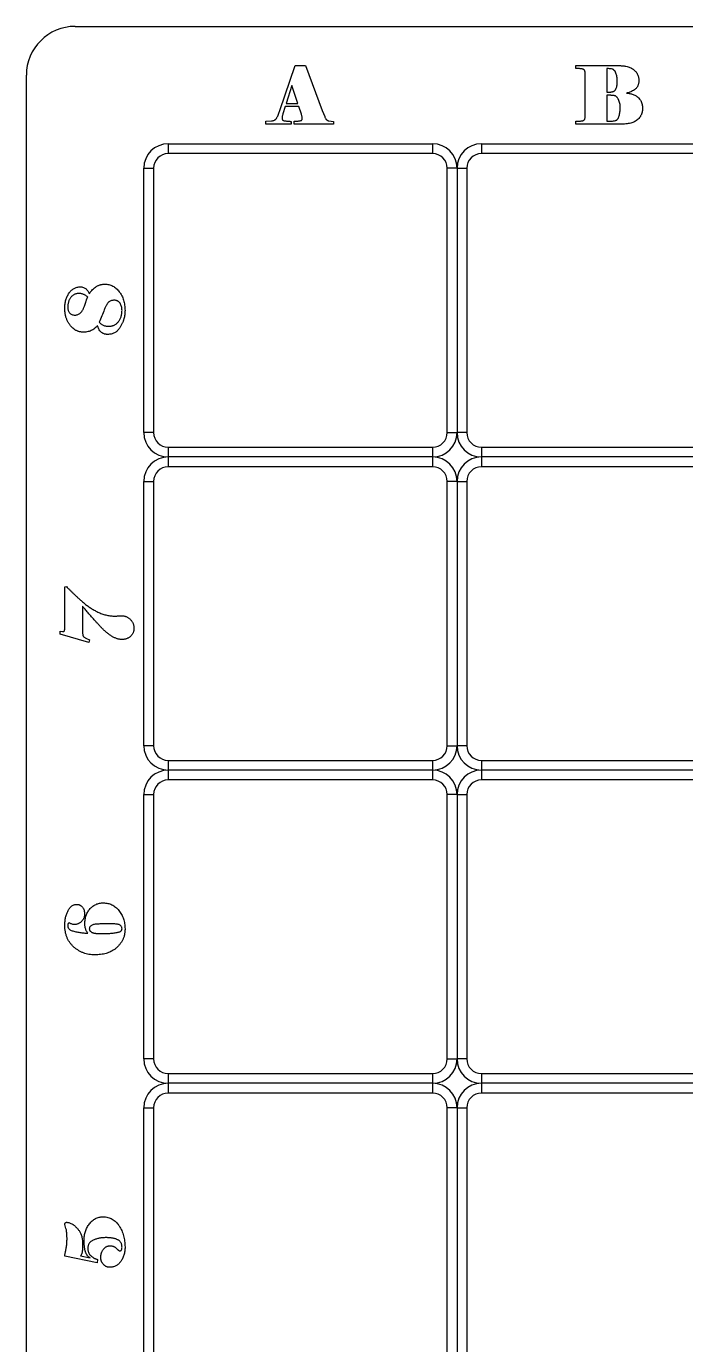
# Model space of a CAD drawing. Header units: millimetres. Extents: x 1 to 735, y 0 to 561.
# Drawn here: x 455.1 to 522.5, y 426.7 to 561.4 of the extents above; entities that cross this region are included whole.
import ezdxf

# ---------------------------------------------------------------- set-up
doc = ezdxf.new("R2010")
doc.units = ezdxf.units.MM

msp = doc.modelspace()

# ---------------------------------------------------------------- linework, layer by layer
at = {"color": 7, "linetype": 'Continuous', "lineweight": 25}
for p, q in [((460.13, 561.41), (730.13, 561.41)), ((455.13, 286.41), (455.13, 556.41)), ((481.04, 552.81), (482.59, 557.41)), ((482.59, 557.41), (483.65, 557.41)), ((483.65, 557.41), (485.36, 552.81)), ((511.26, 557.41), (515.05, 557.42)), ((511.26, 557.11), (511.26, 557.41)), ((512.23, 556.29), (512.22, 556.65)), ((514.44, 557.11), (514.44, 554.67)), ((482.25, 555.36), (481.66, 553.54)), ((482.87, 553.54), (482.25, 555.36)), ((512.23, 552.52), (512.23, 556.29)), ((514.57, 554.37), (514.44, 554.37)), ((514.44, 554.37), (514.44, 551.71)), ((481.58, 553.23), (481.34, 552.47)), ((482.96, 553.23), (481.58, 553.23)), ((481.66, 553.54), (482.87, 553.54)), ((483.24, 552.45), (482.96, 553.23)), ((485.36, 552.81), (485.61, 552.19)), ((512.22, 552.16), (512.23, 552.52)), ((479.59, 551.71), (480.16, 551.74)), ((479.59, 551.41), (479.59, 551.71)), ((482.17, 551.41), (479.59, 551.41)), ((482.17, 551.7), (482.17, 551.41)), ((482.5, 551.41), (482.5, 551.71)), ((486.5, 551.41), (482.5, 551.41)), ((486.04, 551.74), (486.5, 551.7)), ((486.5, 551.7), (486.5, 551.41)), ((511.27, 551.71), (511.59, 551.71)), ((511.27, 551.42), (511.27, 551.71)), ((515.29, 551.41), (511.27, 551.42)), ((469.63, 549.41), (469.63, 548.41)), ((469.63, 549.41), (496.63, 549.41)), ((496.63, 548.41), (469.63, 548.41)), ((496.63, 549.41), (496.63, 548.41)), ((501.63, 549.41), (501.63, 548.41)), ((501.63, 549.41), (528.63, 549.41)), ((528.63, 548.41), (501.63, 548.41)), ((467.13, 519.91), (467.13, 546.91)), ((467.13, 546.91), (468.13, 546.91)), ((468.13, 546.91), (468.13, 519.91)), ((498.13, 519.91), (498.13, 546.91)), ((499.13, 546.91), (498.13, 546.91)), ((499.13, 546.91), (499.13, 519.91)), ((499.13, 546.91), (500.13, 546.91)), ((500.13, 546.91), (500.13, 519.91)), ((468.13, 519.91), (467.13, 519.91)), ((498.13, 519.91), (499.13, 519.91)), ((500.13, 519.91), (499.13, 519.91)), ((469.63, 518.41), (496.63, 518.41)), ((469.63, 518.41), (469.63, 517.41)), ((496.63, 517.41), (469.63, 517.41)), ((469.63, 517.41), (469.63, 516.41)), ((496.63, 518.41), (496.63, 517.41)), ((496.63, 517.41), (496.63, 516.41)), ((501.63, 518.41), (528.63, 518.41)), ((501.63, 518.41), (501.63, 517.41)), ((528.63, 517.41), (501.63, 517.41)), ((501.63, 517.41), (501.63, 516.41)), ((496.63, 516.41), (469.63, 516.41)), ((528.63, 516.41), (501.63, 516.41)), ((467.13, 487.91), (467.13, 514.91)), ((467.13, 514.91), (468.13, 514.91)), ((468.13, 514.91), (468.13, 487.91)), ((498.13, 487.91), (498.13, 514.91)), ((499.13, 514.91), (498.13, 514.91)), ((499.13, 514.91), (499.13, 487.91)), ((499.13, 514.91), (500.13, 514.91)), ((500.13, 514.91), (500.13, 487.91)), ((459.06, 504.14), (459.22, 504.17)), ((459.06, 500.03), (459.06, 504.14)), ((460.88, 501.33), (460.88, 499.52)), ((458.6, 499.6), (458.84, 499.58)), ((458.6, 499.31), (458.6, 499.6)), ((461.53, 498.45), (458.6, 499.31)), ((461.26, 498.87), (461.57, 498.73)), ((461.57, 498.73), (461.53, 498.45)), ((468.13, 487.91), (467.13, 487.91)), ((498.13, 487.91), (499.13, 487.91)), ((500.13, 487.91), (499.13, 487.91)), ((469.63, 486.41), (496.63, 486.41)), ((469.63, 486.41), (469.63, 485.41)), ((496.63, 486.41), (496.63, 485.41)), ((501.63, 486.41), (528.63, 486.41)), ((501.63, 486.41), (501.63, 485.41)), ((496.63, 485.41), (469.63, 485.41)), ((469.63, 485.41), (469.63, 484.41)), ((496.63, 485.41), (496.63, 484.41)), ((528.63, 485.41), (501.63, 485.41)), ((501.63, 485.41), (501.63, 484.41)), ((496.63, 484.41), (469.63, 484.41)), ((528.63, 484.41), (501.63, 484.41)), ((467.13, 455.91), (467.13, 482.91)), ((467.13, 482.91), (468.13, 482.91)), ((468.13, 482.91), (468.13, 455.91)), ((498.13, 455.91), (498.13, 482.91)), ((499.13, 482.91), (498.13, 482.91)), ((499.13, 482.91), (499.13, 455.91)), ((499.13, 482.91), (500.13, 482.91)), ((500.13, 482.91), (500.13, 455.91)), ((463.14, 468.72), (463.24, 468.72)), ((468.13, 455.91), (467.13, 455.91)), ((498.13, 455.91), (499.13, 455.91)), ((500.13, 455.91), (499.13, 455.91)), ((469.63, 454.41), (496.63, 454.41)), ((469.63, 454.41), (469.63, 453.41)), ((496.63, 454.41), (496.63, 453.41)), ((501.63, 454.41), (528.63, 454.41)), ((501.63, 454.41), (501.63, 453.41)), ((496.63, 453.41), (469.63, 453.41)), ((469.63, 453.41), (469.63, 452.41)), ((496.63, 453.41), (496.63, 452.41)), ((528.63, 453.41), (501.63, 453.41)), ((501.63, 453.41), (501.63, 452.41)), ((496.63, 452.41), (469.63, 452.41)), ((528.63, 452.41), (501.63, 452.41)), ((467.13, 423.91), (467.13, 450.91)), ((467.13, 450.91), (468.13, 450.91)), ((468.13, 450.91), (468.13, 423.91)), ((498.13, 423.91), (498.13, 450.91)), ((499.13, 450.91), (498.13, 450.91)), ((499.13, 450.91), (499.13, 423.91)), ((499.13, 450.91), (500.13, 450.91)), ((500.13, 450.91), (500.13, 423.91)), ((459.06, 435.75), (459.06, 435.91)), ((462.37, 435.06), (459.06, 435.75)), ((460.67, 435.79), (461.66, 435.58)), ((462.4, 435.41), (462.37, 435.06))]:
    msp.add_line(p, q, dxfattribs=at)
for centre, radius, start, end in [((460.13, 556.41), 5, 90, 180), ((469.63, 546.91), 2.5, 90, 180), ((469.63, 546.91), 1.5, 90, 180), ((496.63, 546.91), 2.5, 0, 90), ((496.63, 546.91), 1.5, 0, 90), ((501.63, 546.91), 2.5, 90, 180), ((501.63, 546.91), 1.5, 90, 180), ((469.63, 519.91), 2.5, 180, 270), ((469.63, 519.91), 1.5, 180, 270), ((496.63, 519.91), 1.5, 270, 0), ((496.63, 519.91), 2.5, 270, 0), ((501.63, 519.91), 2.5, 180, 270), ((501.63, 519.91), 1.5, 180, 270), ((469.63, 514.91), 2.5, 90, 180), ((496.63, 514.91), 2.5, 0, 90), ((501.63, 514.91), 2.5, 90, 180), ((469.63, 514.91), 1.5, 90, 180), ((496.63, 514.91), 1.5, 0, 90), ((501.63, 514.91), 1.5, 90, 180), ((469.63, 487.91), 2.5, 180, 270), ((469.63, 487.91), 1.5, 180, 270), ((496.63, 487.91), 1.5, 270, 0), ((496.63, 487.91), 2.5, 270, 0), ((501.63, 487.91), 2.5, 180, 270), ((501.63, 487.91), 1.5, 180, 270), ((469.63, 482.91), 2.5, 90, 180), ((496.63, 482.91), 2.5, 0, 90), ((501.63, 482.91), 2.5, 90, 180), ((469.63, 482.91), 1.5, 90, 180), ((496.63, 482.91), 1.5, 0, 90), ((501.63, 482.91), 1.5, 90, 180), ((469.63, 455.91), 2.5, 180, 270), ((469.63, 455.91), 1.5, 180, 270), ((496.63, 455.91), 1.5, 270, 0), ((496.63, 455.91), 2.5, 270, 0), ((501.63, 455.91), 2.5, 180, 270), ((501.63, 455.91), 1.5, 180, 270), ((469.63, 450.91), 2.5, 90, 180), ((496.63, 450.91), 2.5, 0, 90), ((501.63, 450.91), 2.5, 90, 180), ((469.63, 450.91), 1.5, 90, 180), ((496.63, 450.91), 1.5, 0, 90), ((501.63, 450.91), 1.5, 90, 180)]:
    msp.add_arc(centre, radius, start, end, dxfattribs=at)
for points, knots in [([(512.22, 556.65), (512.21, 556.69), (512.21, 556.75), (512.19, 556.84), (512.16, 556.91), (512.12, 556.96), (512.07, 557), (512.02, 557.03), (511.95, 557.05), (511.85, 557.07), (511.73, 557.09), (511.58, 557.09), (511.42, 557.1), (511.32, 557.11), (511.26, 557.11)], [0, 0, 0, 0, 0.086557, 0.158657, 0.22021, 0.271309, 0.318984, 0.37048, 0.427191, 0.490838, 0.619343, 0.736492, 0.858413, 1, 1, 1, 1]), ([(515.5, 555.88), (515.5, 555.94), (515.5, 556.07), (515.47, 556.26), (515.42, 556.45), (515.37, 556.59), (515.32, 556.71), (515.29, 556.78), (515.25, 556.85), (515.2, 556.9), (515.16, 556.95), (515.11, 556.99), (515.06, 557.01), (514.96, 557.05), (514.81, 557.07), (514.65, 557.09), (514.54, 557.09), (514.49, 557.1), (514.45, 557.1), (514.44, 557.1), (514.44, 557.11)], [0, 0, 0, 0, 0.10204, 0.20252, 0.302186, 0.402276, 0.45073, 0.494924, 0.535365, 0.572393, 0.606015, 0.636789, 0.666191, 0.694675, 0.803104, 0.904859, 0.948086, 0.978166, 0.995237, 1, 1, 1, 1]), ([(515.05, 557.42), (515.11, 557.42), (515.23, 557.42), (515.41, 557.41), (515.58, 557.41), (515.74, 557.4), (515.88, 557.39), (516.02, 557.38), (516.15, 557.37), (516.31, 557.35), (516.49, 557.32), (516.7, 557.26), (516.88, 557.18), (517.05, 557.09), (517.2, 556.97), (517.33, 556.85), (517.44, 556.72), (517.54, 556.57), (517.61, 556.41), (517.67, 556.25), (517.7, 556.07), (517.7, 555.94), (517.7, 555.88)], [0, 0, 0, 0, 0.053437, 0.104154, 0.152163, 0.197816, 0.240087, 0.280026, 0.31728, 0.351898, 0.416192, 0.476735, 0.534073, 0.589589, 0.64282, 0.694109, 0.744137, 0.793605, 0.842933, 0.893308, 0.945457, 1, 1, 1, 1]), ([(514.99, 554.73), (515.01, 554.73), (515.06, 554.74), (515.12, 554.77), (515.19, 554.8), (515.24, 554.84), (515.29, 554.89), (515.33, 554.95), (515.37, 555.01), (515.41, 555.11), (515.44, 555.25), (515.48, 555.44), (515.5, 555.65), (515.5, 555.8), (515.5, 555.88)], [0, 0, 0, 0, 0.054238, 0.105878, 0.156113, 0.20602, 0.255478, 0.306075, 0.359412, 0.415535, 0.538524, 0.676376, 0.829826, 1, 1, 1, 1]), ([(517.7, 555.88), (517.7, 555.83), (517.7, 555.74), (517.68, 555.6), (517.65, 555.48), (517.61, 555.36), (517.56, 555.25), (517.5, 555.16), (517.42, 555.07), (517.31, 554.97), (517.16, 554.87), (516.97, 554.76), (516.79, 554.68), (516.62, 554.62), (516.5, 554.6), (516.45, 554.59)], [0, 0, 0, 0, 0.0566701, 0.1099771, 0.1600719, 0.2076254, 0.2537043, 0.2982428, 0.3426457, 0.3877035, 0.4750024, 0.5575543, 0.6356864, 0.7102494, 0.7735905, 0.7735905, 0.7735905, 0.7735905]), ([(514.44, 554.67), (514.44, 554.67), (514.46, 554.67), (514.49, 554.67), (514.53, 554.68), (514.6, 554.68), (514.68, 554.68), (514.78, 554.69), (514.88, 554.71), (514.95, 554.72), (514.99, 554.73)], [0, 0, 0, 0, 0.021498, 0.075242, 0.165558, 0.290263, 0.440993, 0.609788, 0.794643, 1, 1, 1, 1]), ([(515.8, 553.13), (515.8, 553.2), (515.8, 553.33), (515.76, 553.53), (515.71, 553.73), (515.64, 553.89), (515.58, 554.01), (515.53, 554.09), (515.48, 554.16), (515.43, 554.22), (515.37, 554.26), (515.31, 554.3), (515.25, 554.32), (515.17, 554.34), (515.07, 554.34), (514.96, 554.36), (514.87, 554.36), (514.77, 554.37), (514.67, 554.37), (514.6, 554.37), (514.57, 554.37)], [0, 0, 0, 0, 0.098921, 0.196837, 0.295925, 0.396611, 0.445672, 0.490297, 0.531765, 0.569554, 0.604267, 0.637464, 0.668928, 0.700016, 0.758938, 0.811458, 0.856348, 0.894294, 0.955198, 1, 1, 1, 1]), ([(516.45, 554.59), (516.45, 554.59), (516.52, 554.58), (516.63, 554.57), (516.8, 554.54), (516.96, 554.5), (517.12, 554.45), (517.28, 554.39), (517.44, 554.31), (517.59, 554.2), (517.72, 554.06), (517.83, 553.93), (517.9, 553.81), (517.95, 553.71), (517.99, 553.61), (518.03, 553.51), (518.05, 553.39), (518.07, 553.28), (518.08, 553.16), (518.08, 553.07), (518.08, 553.03)], [0.1855284, 0.1855284, 0.1855284, 0.1855284, 0.1924764, 0.2464174, 0.2984399, 0.3511776, 0.4056855, 0.4615496, 0.5186329, 0.577185, 0.6390657, 0.7050278, 0.739176, 0.7738694, 0.8089978, 0.8447689, 0.8816614, 0.919548, 0.9590942, 1, 1, 1, 1]), ([(480.16, 551.74), (480.2, 551.75), (480.27, 551.76), (480.38, 551.79), (480.47, 551.82), (480.54, 551.86), (480.6, 551.91), (480.66, 551.96), (480.7, 552.02), (480.75, 552.12), (480.81, 552.26), (480.89, 552.44), (480.97, 552.62), (481.02, 552.75), (481.04, 552.81)], [0, 0, 0, 0, 0.0824355, 0.1548595, 0.2187785, 0.2738411, 0.3255913, 0.3758415, 0.4266217, 0.4777273, 0.5945544, 0.7329429, 0.8754325, 1, 1, 1, 1]), ([(481.34, 552.47), (481.33, 552.42), (481.31, 552.35), (481.28, 552.23), (481.27, 552.13), (481.26, 552.07), (481.26, 552.04)], [0, 0, 0, 0, 0.294468, 0.557223, 0.791923, 1, 1, 1, 1]), ([(483.31, 551.98), (483.31, 552.01), (483.31, 552.07), (483.3, 552.18), (483.27, 552.31), (483.25, 552.4), (483.24, 552.45)], [0, 0, 0, 0, 0.187121, 0.417963, 0.686261, 1, 1, 1, 1]), ([(518.08, 553.03), (518.08, 552.99), (518.08, 552.91), (518.07, 552.79), (518.05, 552.67), (518.02, 552.56), (517.99, 552.46), (517.94, 552.36), (517.89, 552.26), (517.82, 552.14), (517.71, 552), (517.55, 551.86), (517.38, 551.73), (517.19, 551.63), (516.98, 551.55), (516.75, 551.49), (516.5, 551.45), (516.24, 551.43), (515.98, 551.42), (515.73, 551.41), (515.51, 551.41), (515.36, 551.41), (515.29, 551.41)], [0, 0, 0, 0, 0.033574, 0.066325, 0.09773, 0.128644, 0.158646, 0.188433, 0.21759, 0.247041, 0.304644, 0.361704, 0.419097, 0.477561, 0.53833, 0.602747, 0.67081, 0.743674, 0.816014, 0.882527, 0.944174, 1, 1, 1, 1]), ([(515.33, 551.79), (515.35, 551.8), (515.39, 551.81), (515.44, 551.84), (515.5, 551.88), (515.54, 551.93), (515.58, 552), (515.62, 552.07), (515.66, 552.16), (515.7, 552.29), (515.74, 552.46), (515.78, 552.68), (515.8, 552.9), (515.8, 553.05), (515.8, 553.13)], [0, 0, 0, 0, 0.040787, 0.081521, 0.124279, 0.171921, 0.222178, 0.278454, 0.340173, 0.408242, 0.551604, 0.697691, 0.847209, 1, 1, 1, 1]), ([(481.26, 552.04), (481.26, 552.01), (481.26, 551.97), (481.28, 551.9), (481.29, 551.86), (481.33, 551.81), (481.41, 551.78), (481.51, 551.75), (481.63, 551.74), (481.74, 551.73), (481.84, 551.72), (481.93, 551.72), (482.04, 551.71), (482.12, 551.7), (482.17, 551.7)], [0, 0, 0, 0, 0.069798, 0.127484, 0.173831, 0.211647, 0.29156, 0.390928, 0.505397, 0.623459, 0.692228, 0.778401, 0.881012, 1, 1, 1, 1]), ([(482.5, 551.71), (482.52, 551.71), (482.57, 551.71), (482.64, 551.71), (482.69, 551.71), (482.74, 551.71), (482.78, 551.72), (482.84, 551.73), (482.91, 551.74), (483, 551.75), (483.08, 551.76), (483.15, 551.78), (483.21, 551.8), (483.25, 551.81), (483.28, 551.84), (483.3, 551.88), (483.31, 551.92), (483.31, 551.96), (483.31, 551.98)], [0, 0, 0, 0, 0.083002, 0.152171, 0.208777, 0.252811, 0.298242, 0.359077, 0.436622, 0.530708, 0.623957, 0.701441, 0.763115, 0.808702, 0.847991, 0.891356, 0.940772, 1, 1, 1, 1]), ([(485.61, 552.19), (485.63, 552.15), (485.66, 552.08), (485.71, 551.98), (485.76, 551.91), (485.81, 551.85), (485.86, 551.81), (485.92, 551.78), (485.98, 551.76), (486.02, 551.75), (486.04, 551.74)], [0, 0, 0, 0, 0.199998, 0.369325, 0.505452, 0.614898, 0.70944, 0.803912, 0.899445, 1, 1, 1, 1]), ([(511.59, 551.71), (511.64, 551.72), (511.75, 551.73), (511.87, 551.75), (511.97, 551.76), (512.03, 551.79), (512.08, 551.81), (512.12, 551.85), (512.16, 551.9), (512.19, 551.97), (512.21, 552.06), (512.21, 552.12), (512.22, 552.16)], [0, 0, 0, 0, 0.179984, 0.351643, 0.432128, 0.503392, 0.568788, 0.630607, 0.697953, 0.780381, 0.880896, 1, 1, 1, 1]), ([(514.44, 551.71), (514.47, 551.71), (514.55, 551.71), (514.67, 551.71), (514.79, 551.72), (514.93, 551.72), (515.11, 551.74), (515.26, 551.77), (515.33, 551.79)], [0.0513331, 0.0513331, 0.0513331, 0.0513331, 0.1615076, 0.3067402, 0.4319924, 0.5410279, 0.7564304, 1, 1, 1, 1]), ([(459.06, 532.61), (459.06, 532.68), (459.06, 532.83), (459.08, 533.05), (459.12, 533.26), (459.17, 533.46), (459.23, 533.65), (459.31, 533.83), (459.4, 534.01), (459.5, 534.17), (459.62, 534.31), (459.74, 534.44), (459.87, 534.55), (460.01, 534.64), (460.16, 534.71), (460.31, 534.76), (460.48, 534.79), (460.59, 534.79), (460.64, 534.79)], [0, 0, 0, 0, 0.076378, 0.149506, 0.220451, 0.288948, 0.355618, 0.421008, 0.485413, 0.549703, 0.612219, 0.671241, 0.72771, 0.782469, 0.835901, 0.889442, 0.944138, 1, 1, 1, 1]), ([(460.64, 534.79), (460.7, 534.79), (460.8, 534.79), (460.96, 534.74), (461.1, 534.67), (461.23, 534.58), (461.35, 534.47), (461.45, 534.33), (461.52, 534.2), (461.55, 534.11), (461.56, 534.07)], [0, 0, 0, 0, 0.1255106, 0.246689, 0.368893, 0.495501, 0.6229948, 0.7479141, 0.8725859, 0.9692844, 0.9692844, 0.9692844, 0.9692844]), ([(461.56, 534.07), (461.59, 534.13), (461.67, 534.25), (461.81, 534.42), (461.99, 534.6), (462.15, 534.73), (462.29, 534.83), (462.4, 534.89), (462.51, 534.95), (462.63, 534.99), (462.75, 535.02), (462.87, 535.05), (462.99, 535.06), (463.07, 535.06), (463.11, 535.07)], [0.02236, 0.02236, 0.02236, 0.02236, 0.1194481, 0.2408746, 0.3654567, 0.4954294, 0.5608068, 0.6254724, 0.6881389, 0.7505655, 0.8124307, 0.8744622, 0.9368163, 1, 1, 1, 1]), ([(463.11, 535.07), (463.19, 535.06), (463.34, 535.06), (463.56, 535.02), (463.77, 534.96), (463.96, 534.88), (464.15, 534.77), (464.32, 534.63), (464.48, 534.47), (464.63, 534.29), (464.77, 534.1), (464.89, 533.89), (464.99, 533.66), (465.07, 533.43), (465.13, 533.19), (465.18, 532.93), (465.2, 532.66), (465.21, 532.48), (465.21, 532.39)], [0, 0, 0, 0, 0.0601413, 0.117893, 0.1745248, 0.2304272, 0.2865418, 0.3441026, 0.4033885, 0.4653481, 0.5287756, 0.5922155, 0.6564708, 0.7211752, 0.787713, 0.8560099, 0.9267593, 1, 1, 1, 1]), ([(460.5, 534.11), (460.46, 534.11), (460.37, 534.11), (460.25, 534.09), (460.13, 534.06), (460.03, 534.02), (459.92, 533.96), (459.83, 533.89), (459.74, 533.81), (459.66, 533.72), (459.59, 533.62), (459.53, 533.51), (459.48, 533.39), (459.44, 533.27), (459.4, 533.13), (459.38, 532.99), (459.36, 532.84), (459.36, 532.73), (459.36, 532.68)], [0, 0, 0, 0, 0.06283, 0.122195, 0.180022, 0.236163, 0.291815, 0.347575, 0.40463, 0.46297, 0.52288, 0.583732, 0.646115, 0.711121, 0.778156, 0.848776, 0.92223, 1, 1, 1, 1]), ([(460.09, 531.91), (460.15, 531.91), (460.25, 531.92), (460.4, 531.96), (460.54, 532.03), (460.65, 532.12), (460.75, 532.23), (460.83, 532.34), (460.9, 532.45), (460.96, 532.56), (461.01, 532.69), (461.06, 532.84), (461.13, 533.02), (461.18, 533.19), (461.23, 533.32), (461.26, 533.41), (461.29, 533.5), (461.32, 533.57), (461.34, 533.63), (461.37, 533.68), (461.39, 533.72), (461.4, 533.73), (461.41, 533.74)], [0, 0, 0, 0, 0.068072, 0.131257, 0.192367, 0.253776, 0.314666, 0.371775, 0.42522, 0.475108, 0.52977, 0.596489, 0.674668, 0.765116, 0.81127, 0.852458, 0.888693, 0.92027, 0.947565, 0.969772, 0.986915, 1, 1, 1, 1]), ([(461.41, 533.74), (461.38, 533.77), (461.33, 533.82), (461.24, 533.89), (461.14, 533.95), (461.03, 534), (460.91, 534.05), (460.78, 534.09), (460.64, 534.11), (460.55, 534.11), (460.5, 534.11)], [0, 0, 0, 0, 0.103686, 0.214086, 0.330851, 0.456651, 0.587246, 0.719415, 0.856812, 1, 1, 1, 1]), ([(464.13, 533.43), (464.07, 533.42), (463.97, 533.42), (463.82, 533.39), (463.68, 533.34), (463.58, 533.27), (463.51, 533.21), (463.45, 533.14), (463.4, 533.06), (463.34, 532.97), (463.28, 532.86), (463.22, 532.74), (463.15, 532.6), (463.03, 532.29), (462.84, 531.81), (462.66, 531.39), (462.57, 531.17)], [0, 0, 0, 0, 0.055795, 0.107282, 0.156334, 0.203461, 0.228502, 0.257863, 0.291028, 0.328462, 0.370855, 0.417563, 0.469021, 0.524946, 0.760696, 1, 1, 1, 1]), ([(464.91, 532.38), (464.9, 532.44), (464.9, 532.58), (464.86, 532.77), (464.79, 532.95), (464.72, 533.09), (464.65, 533.19), (464.59, 533.25), (464.52, 533.31), (464.45, 533.35), (464.38, 533.38), (464.3, 533.41), (464.22, 533.42), (464.16, 533.43), (464.13, 533.43)], [0, 0, 0, 0, 0.1409589, 0.2752345, 0.4043846, 0.5324911, 0.5952671, 0.6545602, 0.7117183, 0.7676604, 0.8240557, 0.8803747, 0.9389271, 1, 1, 1, 1]), ([(460.98, 530.16), (460.93, 530.17), (460.84, 530.17), (460.7, 530.18), (460.57, 530.21), (460.44, 530.24), (460.32, 530.29), (460.2, 530.35), (460.09, 530.41), (459.95, 530.52), (459.78, 530.66), (459.6, 530.87), (459.44, 531.1), (459.32, 531.31), (459.25, 531.49), (459.2, 531.63), (459.15, 531.78), (459.12, 531.93), (459.09, 532.09), (459.07, 532.26), (459.06, 532.43), (459.06, 532.55), (459.06, 532.61)], [0, 0, 0, 0, 0.040498, 0.079513, 0.118327, 0.156113, 0.19377, 0.2312, 0.269321, 0.307481, 0.384793, 0.463041, 0.543351, 0.626681, 0.669558, 0.713281, 0.757995, 0.803682, 0.850655, 0.899028, 0.948539, 1, 1, 1, 1]), ([(459.36, 532.68), (459.36, 532.63), (459.37, 532.53), (459.4, 532.38), (459.47, 532.25), (459.55, 532.13), (459.65, 532.03), (459.78, 531.96), (459.93, 531.92), (460.04, 531.91), (460.09, 531.91)], [0, 0, 0, 0, 0.130371, 0.253113, 0.37433, 0.495457, 0.616218, 0.736599, 0.862544, 1, 1, 1, 1]), ([(465.21, 532.39), (465.21, 532.31), (465.2, 532.17), (465.19, 531.95), (465.15, 531.74), (465.11, 531.56), (465.07, 531.42), (465.03, 531.31), (464.98, 531.19), (464.93, 531.07), (464.86, 530.94), (464.79, 530.81), (464.71, 530.67), (464.62, 530.53), (464.52, 530.39), (464.4, 530.27), (464.27, 530.16), (464.13, 530.08), (463.97, 530.01), (463.81, 529.97), (463.62, 529.94), (463.5, 529.93), (463.43, 529.93)], [0, 0, 0, 0, 0.065884, 0.130571, 0.194426, 0.257219, 0.289531, 0.324613, 0.362021, 0.402036, 0.444715, 0.490103, 0.538238, 0.589338, 0.640471, 0.690038, 0.738379, 0.787175, 0.836882, 0.888398, 0.942532, 1, 1, 1, 1]), ([(463.57, 530.77), (463.61, 530.77), (463.71, 530.77), (463.85, 530.79), (463.98, 530.83), (464.1, 530.88), (464.22, 530.94), (464.33, 531.02), (464.44, 531.12), (464.53, 531.22), (464.62, 531.34), (464.7, 531.47), (464.76, 531.6), (464.81, 531.74), (464.85, 531.89), (464.88, 532.04), (464.9, 532.21), (464.9, 532.32), (464.91, 532.38)], [0, 0, 0, 0, 0.06148, 0.120549, 0.17841, 0.235328, 0.292556, 0.350428, 0.409724, 0.47151, 0.534234, 0.597334, 0.660432, 0.72452, 0.78977, 0.857448, 0.927387, 1, 1, 1, 1]), ([(462.4, 530.84), (462.38, 530.81), (462.31, 530.73), (462.18, 530.6), (462.02, 530.47), (461.84, 530.36), (461.64, 530.27), (461.43, 530.21), (461.21, 530.17), (461.05, 530.17), (460.98, 530.16)], [0.0553001, 0.0553001, 0.0553001, 0.0553001, 0.1242049, 0.2460515, 0.3663008, 0.4877939, 0.6105447, 0.7353804, 0.8644354, 1, 1, 1, 1]), ([(463.43, 529.93), (463.4, 529.93), (463.33, 529.94), (463.22, 529.95), (463.12, 529.97), (463.03, 530.01), (462.94, 530.05), (462.86, 530.1), (462.78, 530.16), (462.68, 530.25), (462.58, 530.38), (462.48, 530.55), (462.43, 530.71), (462.41, 530.81), (462.4, 530.84)], [0, 0, 0, 0, 0.0691458, 0.1358344, 0.1997692, 0.262704, 0.3241704, 0.3862529, 0.4488824, 0.5126051, 0.6386673, 0.7600261, 0.8787737, 0.9509513, 0.9509513, 0.9509513, 0.9509513]), ([(462.57, 531.17), (462.59, 531.15), (462.63, 531.1), (462.7, 531.03), (462.8, 530.97), (462.92, 530.9), (463.05, 530.84), (463.21, 530.8), (463.38, 530.77), (463.5, 530.77), (463.57, 530.77)], [0, 0, 0, 0, 0.077515, 0.167485, 0.273203, 0.394212, 0.527637, 0.671618, 0.829057, 1, 1, 1, 1]), ([(459.22, 504.17), (459.28, 504.11), (459.41, 503.98), (459.61, 503.78), (459.82, 503.57), (460.04, 503.36), (460.28, 503.14), (460.53, 502.91), (460.81, 502.66), (461.11, 502.41), (461.43, 502.15), (461.78, 501.92), (462.15, 501.71), (462.47, 501.55), (462.74, 501.43), (462.94, 501.36), (463.14, 501.29), (463.34, 501.24), (463.54, 501.2), (463.75, 501.17), (463.95, 501.16), (464.08, 501.15), (464.15, 501.15)], [0, 0, 0, 0, 0.045794, 0.093286, 0.142615, 0.193644, 0.2478, 0.306116, 0.368581, 0.435381, 0.504752, 0.575214, 0.646867, 0.720258, 0.756977, 0.793028, 0.828431, 0.863532, 0.897989, 0.932109, 0.966204, 1, 1, 1, 1]), ([(460.86, 502.15), (460.86, 502.15), (460.86, 502.14), (460.86, 502.1), (460.86, 502.04), (460.86, 501.98), (460.87, 501.9), (460.87, 501.79), (460.87, 501.66), (460.88, 501.52), (460.88, 501.42), (460.88, 501.35), (460.88, 501.33)], [0.0776228, 0.0776228, 0.0776228, 0.0776228, 0.0833295, 0.1336423, 0.1957994, 0.2698893, 0.3545508, 0.4497853, 0.6362892, 0.7897546, 0.9114033, 1, 1, 1, 1]), ([(464.89, 498.76), (464.85, 498.76), (464.77, 498.77), (464.64, 498.78), (464.52, 498.81), (464.39, 498.84), (464.27, 498.89), (464.14, 498.94), (464.01, 499.01), (463.84, 499.1), (463.63, 499.24), (463.38, 499.43), (463.14, 499.64), (462.91, 499.86), (462.68, 500.09), (462.47, 500.32), (462.27, 500.54), (462.01, 500.83), (461.71, 501.17), (461.42, 501.51), (461.21, 501.76), (461.06, 501.92), (460.95, 502.05), (460.88, 502.13), (460.86, 502.15)], [0, 0, 0, 0, 0.022322, 0.045019, 0.0679535, 0.0916017, 0.1161193, 0.1413413, 0.1672963, 0.1944523, 0.250131, 0.3068689, 0.3647686, 0.4240388, 0.4831532, 0.5401464, 0.5951672, 0.6482379, 0.7495265, 0.8446833, 0.8890539, 0.9297162, 0.9667117, 0.9847151, 0.9847151, 0.9847151, 0.9847151]), ([(464.15, 501.15), (464.18, 501.15), (464.24, 501.15), (464.33, 501.16), (464.43, 501.16), (464.54, 501.17), (464.64, 501.18), (464.72, 501.19), (464.78, 501.19), (464.81, 501.19), (464.82, 501.19)], [0, 0, 0, 0, 0.125619, 0.263712, 0.41799, 0.586512, 0.744597, 0.865222, 0.950433, 1, 1, 1, 1]), ([(464.82, 501.19), (464.86, 501.19), (464.95, 501.19), (465.08, 501.17), (465.21, 501.14), (465.33, 501.1), (465.44, 501.05), (465.55, 500.99), (465.65, 500.91), (465.74, 500.83), (465.83, 500.73), (465.91, 500.63), (465.98, 500.53), (466.03, 500.41), (466.07, 500.29), (466.1, 500.17), (466.12, 500.04), (466.12, 499.95), (466.12, 499.9)], [0, 0, 0, 0, 0.065597, 0.129329, 0.191925, 0.252994, 0.313711, 0.374283, 0.436108, 0.499777, 0.563372, 0.625077, 0.685752, 0.746714, 0.807419, 0.870015, 0.933824, 1, 1, 1, 1]), ([(458.84, 499.58), (458.86, 499.58), (458.91, 499.58), (458.96, 499.59), (459.01, 499.61), (459.04, 499.65), (459.04, 499.71), (459.05, 499.79), (459.06, 499.9), (459.06, 499.98), (459.06, 500.03)], [0, 0, 0, 0, 0.12592, 0.224148, 0.300886, 0.362334, 0.448454, 0.582827, 0.766611, 1, 1, 1, 1]), ([(466.12, 499.9), (466.12, 499.86), (466.12, 499.78), (466.1, 499.66), (466.07, 499.54), (466.04, 499.43), (465.99, 499.33), (465.92, 499.24), (465.85, 499.15), (465.77, 499.07), (465.68, 499), (465.58, 498.93), (465.48, 498.88), (465.37, 498.84), (465.26, 498.8), (465.14, 498.78), (465.02, 498.77), (464.93, 498.76), (464.89, 498.76)], [0, 0, 0, 0, 0.068586, 0.133302, 0.195964, 0.256597, 0.316192, 0.375641, 0.435524, 0.49643, 0.557789, 0.618634, 0.678797, 0.739726, 0.802161, 0.866263, 0.932068, 1, 1, 1, 1]), ([(460.88, 499.52), (460.88, 499.47), (460.88, 499.38), (460.89, 499.26), (460.91, 499.17), (460.94, 499.09), (460.99, 499.04), (461.05, 498.98), (461.15, 498.93), (461.22, 498.89), (461.26, 498.87)], [0, 0, 0, 0, 0.180565, 0.327396, 0.442598, 0.526135, 0.606478, 0.710303, 0.84106, 1, 1, 1, 1]), ([(459.06, 469.57), (459.06, 469.64), (459.06, 469.78), (459.08, 469.98), (459.1, 470.18), (459.14, 470.37), (459.19, 470.56), (459.25, 470.73), (459.32, 470.9), (459.39, 471.06), (459.48, 471.21), (459.58, 471.34), (459.68, 471.45), (459.79, 471.54), (459.9, 471.61), (460.03, 471.66), (460.16, 471.69), (460.25, 471.69), (460.29, 471.69)], [0, 0, 0, 0, 0.078577, 0.154311, 0.228235, 0.299844, 0.370097, 0.438517, 0.505834, 0.572369, 0.636345, 0.695329, 0.750598, 0.802351, 0.851951, 0.900768, 0.949846, 1, 1, 1, 1]), ([(460.29, 471.69), (460.32, 471.69), (460.37, 471.69), (460.45, 471.68), (460.53, 471.66), (460.6, 471.63), (460.67, 471.58), (460.74, 471.54), (460.8, 471.48), (460.87, 471.39), (460.96, 471.26), (461.03, 471.09), (461.07, 470.9), (461.08, 470.77), (461.08, 470.7)], [0, 0, 0, 0, 0.058232, 0.114605, 0.170045, 0.225913, 0.281831, 0.339629, 0.399826, 0.462519, 0.590807, 0.720687, 0.855574, 1, 1, 1, 1]), ([(461.11, 469.72), (461.11, 469.8), (461.11, 469.95), (461.14, 470.17), (461.18, 470.38), (461.24, 470.57), (461.32, 470.76), (461.41, 470.94), (461.52, 471.1), (461.64, 471.26), (461.78, 471.39), (461.93, 471.52), (462.09, 471.62), (462.25, 471.7), (462.43, 471.77), (462.61, 471.81), (462.8, 471.84), (462.93, 471.85), (463, 471.85)], [0, 0, 0, 0, 0.071977, 0.141368, 0.207954, 0.272567, 0.335754, 0.398104, 0.459917, 0.522668, 0.584598, 0.644438, 0.703154, 0.760823, 0.818969, 0.877814, 0.937689, 1, 1, 1, 1]), ([(463, 471.85), (463.08, 471.84), (463.23, 471.84), (463.45, 471.8), (463.67, 471.74), (463.87, 471.66), (464.06, 471.55), (464.25, 471.41), (464.42, 471.26), (464.58, 471.08), (464.73, 470.88), (464.86, 470.67), (464.97, 470.45), (465.06, 470.22), (465.12, 469.98), (465.17, 469.72), (465.2, 469.46), (465.21, 469.28), (465.21, 469.19)], [0, 0, 0, 0, 0.0605055, 0.1189446, 0.1762429, 0.2330414, 0.290478, 0.3491848, 0.409866, 0.4729533, 0.5372648, 0.6009272, 0.6646262, 0.728463, 0.7938489, 0.860479, 0.929048, 1, 1, 1, 1]), ([(461.08, 470.7), (461.08, 470.67), (461.08, 470.59), (461.06, 470.49), (461.04, 470.39), (461.01, 470.29), (460.96, 470.2), (460.91, 470.11), (460.85, 470.03), (460.78, 469.95), (460.7, 469.87), (460.61, 469.81), (460.52, 469.76), (460.43, 469.71), (460.33, 469.68), (460.23, 469.65), (460.12, 469.64), (460.05, 469.64), (460.01, 469.64)], [0, 0, 0, 0, 0.064784, 0.127266, 0.188698, 0.248991, 0.309726, 0.370899, 0.433231, 0.496504, 0.560249, 0.622445, 0.683977, 0.744414, 0.806267, 0.869231, 0.933107, 1, 1, 1, 1]), ([(462.13, 466.53), (462.03, 466.53), (461.83, 466.54), (461.53, 466.58), (461.24, 466.64), (460.96, 466.73), (460.7, 466.85), (460.44, 466.99), (460.19, 467.16), (459.96, 467.35), (459.75, 467.56), (459.57, 467.79), (459.41, 468.04), (459.28, 468.32), (459.18, 468.6), (459.11, 468.91), (459.07, 469.23), (459.06, 469.45), (459.06, 469.57)], [0, 0, 0, 0, 0.063755, 0.125745, 0.186492, 0.246535, 0.306337, 0.366326, 0.427346, 0.489644, 0.552008, 0.613227, 0.674203, 0.735463, 0.79799, 0.862407, 0.929626, 1, 1, 1, 1]), ([(459.52, 469.8), (459.5, 469.79), (459.45, 469.79), (459.41, 469.75), (459.38, 469.7), (459.37, 469.64), (459.36, 469.57), (459.36, 469.52), (459.36, 469.49)], [0, 0, 0, 0, 0.1651, 0.338263, 0.446188, 0.590269, 0.774076, 1, 1, 1, 1]), ([(459.36, 469.49), (459.36, 469.46), (459.37, 469.41), (459.4, 469.33), (459.44, 469.25), (459.51, 469.17), (459.6, 469.09), (459.73, 469.03), (459.89, 468.97), (460.14, 468.9), (460.48, 468.84), (460.89, 468.78), (461.21, 468.75), (461.38, 468.74), (461.42, 468.74)], [0, 0, 0, 0, 0.0313557, 0.0637596, 0.0983651, 0.1368592, 0.1808499, 0.2341693, 0.2973049, 0.3716568, 0.5318042, 0.692805, 0.8505164, 0.8923709, 0.8923709, 0.8923709, 0.8923709]), ([(460.01, 469.64), (459.96, 469.64), (459.87, 469.64), (459.75, 469.69), (459.63, 469.74), (459.55, 469.78), (459.52, 469.8)], [0, 0, 0, 0, 0.262553, 0.515331, 0.760203, 1, 1, 1, 1]), ([(461.42, 468.74), (461.39, 468.77), (461.33, 468.85), (461.25, 468.99), (461.19, 469.15), (461.14, 469.33), (461.11, 469.52), (461.11, 469.65), (461.11, 469.72)], [0.2209917, 0.2209917, 0.2209917, 0.2209917, 0.3159637, 0.4399953, 0.5726041, 0.7089088, 0.8503267, 1, 1, 1, 1]), ([(462.43, 469.67), (462.37, 469.67), (462.25, 469.67), (462.08, 469.65), (461.93, 469.61), (461.8, 469.55), (461.7, 469.49), (461.62, 469.4), (461.57, 469.29), (461.57, 469.22), (461.56, 469.18)], [0, 0, 0, 0, 0.169207, 0.322576, 0.460025, 0.584829, 0.695995, 0.797012, 0.895031, 1, 1, 1, 1]), ([(461.56, 469.18), (461.57, 469.15), (461.57, 469.1), (461.6, 469.03), (461.65, 468.97), (461.72, 468.91), (461.79, 468.85), (461.87, 468.81), (461.96, 468.78), (462.04, 468.76), (462.14, 468.75), (462.25, 468.73), (462.38, 468.73), (462.57, 468.72), (462.82, 468.72), (463.03, 468.72), (463.14, 468.72)], [0, 0, 0, 0, 0.041128, 0.083091, 0.128951, 0.180038, 0.23344, 0.284286, 0.333819, 0.382625, 0.435947, 0.497744, 0.569387, 0.649678, 0.822843, 1, 1, 1, 1]), ([(465.21, 469.19), (465.21, 469.14), (465.21, 469.03), (465.19, 468.87), (465.17, 468.71), (465.15, 468.57), (465.11, 468.42), (465.06, 468.28), (465.01, 468.15), (464.93, 467.98), (464.81, 467.78), (464.64, 467.56), (464.46, 467.36), (464.25, 467.17), (464.02, 467.01), (463.78, 466.88), (463.53, 466.76), (463.27, 466.68), (463, 466.61), (462.72, 466.57), (462.43, 466.54), (462.23, 466.53), (462.13, 466.53)], [0, 0, 0, 0, 0.036138, 0.071086, 0.104907, 0.137991, 0.170524, 0.202499, 0.233873, 0.264796, 0.325867, 0.386431, 0.44658, 0.507368, 0.567952, 0.627918, 0.687722, 0.748055, 0.80908, 0.871255, 0.934725, 1, 1, 1, 1]), ([(463.24, 469.72), (463.17, 469.72), (463.05, 469.72), (462.85, 469.71), (462.65, 469.69), (462.51, 469.68), (462.43, 469.67)], [0, 0, 0, 0, 0.2387927, 0.4778354, 0.7275307, 1, 1, 1, 1]), ([(464.09, 469.69), (464.06, 469.69), (464, 469.69), (463.9, 469.69), (463.78, 469.7), (463.64, 469.7), (463.5, 469.71), (463.39, 469.72), (463.3, 469.72), (463.26, 469.72), (463.24, 469.72)], [0, 0, 0, 0, 0.090975, 0.209961, 0.355611, 0.530743, 0.700284, 0.83621, 0.93561, 1, 1, 1, 1]), ([(463.24, 468.72), (463.31, 468.72), (463.45, 468.72), (463.66, 468.73), (463.88, 468.75), (464.09, 468.77), (464.3, 468.8), (464.47, 468.84), (464.62, 468.88), (464.73, 468.92), (464.81, 468.98), (464.86, 469.05), (464.9, 469.12), (464.9, 469.17), (464.91, 469.2)], [0, 0, 0, 0, 0.1100329, 0.224671, 0.3420651, 0.4643346, 0.5793967, 0.6761161, 0.7556387, 0.817468, 0.8684019, 0.913775, 0.9561259, 1, 1, 1, 1]), ([(464.91, 469.2), (464.9, 469.24), (464.9, 469.31), (464.86, 469.42), (464.8, 469.5), (464.71, 469.57), (464.59, 469.63), (464.45, 469.66), (464.28, 469.69), (464.15, 469.69), (464.09, 469.69)], [0, 0, 0, 0, 0.106486, 0.204236, 0.300441, 0.403305, 0.519279, 0.655231, 0.814534, 1, 1, 1, 1]), ([(459.06, 438.97), (459.06, 438.99), (459.06, 439.02), (459.07, 439.07), (459.09, 439.11), (459.11, 439.15), (459.15, 439.18), (459.19, 439.19), (459.23, 439.21), (459.27, 439.21), (459.28, 439.21)], [0, 0, 0, 0, 0.147873, 0.279672, 0.399234, 0.511656, 0.621012, 0.731978, 0.858393, 1, 1, 1, 1]), ([(459.28, 439.21), (459.33, 439.2), (459.41, 439.2), (459.55, 439.16), (459.69, 439.1), (459.82, 439.03), (459.92, 438.97), (460, 438.91), (460.09, 438.84), (460.17, 438.76), (460.26, 438.67), (460.34, 438.58), (460.43, 438.47), (460.52, 438.36), (460.61, 438.24), (460.68, 438.09), (460.74, 437.94), (460.79, 437.76), (460.83, 437.57), (460.86, 437.36), (460.88, 437.14), (460.88, 436.99), (460.88, 436.91)], [0, 0, 0, 0, 0.040797, 0.086296, 0.136937, 0.193523, 0.224316, 0.256963, 0.292125, 0.32962, 0.369279, 0.411169, 0.455642, 0.5027, 0.552047, 0.603949, 0.659326, 0.718568, 0.781758, 0.849697, 0.92223, 1, 1, 1, 1]), ([(461.03, 437.38), (461.03, 437.46), (461.04, 437.61), (461.06, 437.84), (461.1, 438.06), (461.17, 438.27), (461.24, 438.48), (461.34, 438.68), (461.45, 438.87), (461.57, 439.05), (461.71, 439.22), (461.86, 439.36), (462.02, 439.49), (462.19, 439.59), (462.37, 439.67), (462.56, 439.72), (462.76, 439.76), (462.89, 439.76), (462.96, 439.77)], [0, 0, 0, 0, 0.06895, 0.135861, 0.201386, 0.266495, 0.330363, 0.394657, 0.459364, 0.524625, 0.589102, 0.650382, 0.709413, 0.767009, 0.824041, 0.881409, 0.939712, 1, 1, 1, 1]), ([(462.96, 439.77), (463.05, 439.76), (463.21, 439.76), (463.46, 439.71), (463.69, 439.64), (463.9, 439.54), (464.1, 439.41), (464.29, 439.25), (464.46, 439.06), (464.62, 438.84), (464.75, 438.6), (464.88, 438.36), (464.98, 438.1), (465.06, 437.84), (465.13, 437.56), (465.18, 437.28), (465.2, 436.99), (465.21, 436.79), (465.21, 436.69)], [0, 0, 0, 0, 0.060512, 0.118505, 0.174589, 0.230269, 0.286438, 0.343961, 0.403965, 0.467079, 0.531793, 0.596466, 0.661237, 0.726432, 0.792581, 0.860087, 0.929197, 1, 1, 1, 1]), ([(459.22, 438.44), (459.19, 438.52), (459.14, 438.7), (459.09, 438.88), (459.06, 438.97)], [0, 0, 0, 0, 0.490965, 1, 1, 1, 1]), ([(459.29, 437.45), (459.29, 437.55), (459.28, 437.74), (459.27, 438), (459.25, 438.23), (459.23, 438.37), (459.22, 438.44)], [0, 0, 0, 0, 0.297778, 0.563446, 0.797261, 1, 1, 1, 1]), ([(459.06, 435.91), (459.09, 436.02), (459.14, 436.25), (459.2, 436.55), (459.25, 436.8), (459.27, 437.01), (459.28, 437.23), (459.28, 437.37), (459.29, 437.45)], [0, 0, 0, 0, 0.217017, 0.453234, 0.579695, 0.712872, 0.852361, 1, 1, 1, 1]), ([(460.88, 436.91), (460.88, 436.84), (460.88, 436.71), (460.87, 436.52), (460.86, 436.35), (460.83, 436.2), (460.81, 436.06), (460.77, 435.95), (460.73, 435.85), (460.69, 435.81), (460.67, 435.79)], [0, 0, 0, 0, 0.17436, 0.33566, 0.482989, 0.616798, 0.735373, 0.83758, 0.924675, 1, 1, 1, 1]), ([(461.66, 435.58), (461.63, 435.59), (461.57, 435.62), (461.49, 435.68), (461.42, 435.75), (461.36, 435.82), (461.3, 435.91), (461.25, 436), (461.2, 436.1), (461.17, 436.21), (461.13, 436.33), (461.11, 436.45), (461.08, 436.59), (461.07, 436.73), (461.05, 436.88), (461.04, 437.04), (461.03, 437.21), (461.03, 437.32), (461.03, 437.38)], [0, 0, 0, 0, 0.048307, 0.096683, 0.145334, 0.194071, 0.244722, 0.297519, 0.352472, 0.410212, 0.47104, 0.535916, 0.603941, 0.675116, 0.750792, 0.829812, 0.912854, 1, 1, 1, 1]), ([(463.29, 437.64), (463.22, 437.64), (463.1, 437.64), (462.92, 437.63), (462.75, 437.61), (462.58, 437.58), (462.42, 437.54), (462.27, 437.5), (462.12, 437.45), (461.97, 437.39), (461.84, 437.32), (461.73, 437.24), (461.63, 437.16), (461.55, 437.06), (461.49, 436.95), (461.45, 436.83), (461.42, 436.71), (461.41, 436.62), (461.41, 436.57)], [0, 0, 0, 0, 0.077208, 0.152092, 0.224826, 0.295601, 0.364516, 0.431399, 0.497441, 0.562226, 0.623971, 0.681212, 0.735538, 0.787625, 0.838631, 0.890293, 0.943483, 1, 1, 1, 1]), ([(461.41, 436.57), (461.41, 436.53), (461.41, 436.46), (461.43, 436.35), (461.44, 436.26), (461.47, 436.16), (461.5, 436.08), (461.55, 436), (461.59, 435.92), (461.67, 435.84), (461.76, 435.76), (461.86, 435.67), (461.95, 435.6), (462.03, 435.55), (462.11, 435.51), (462.19, 435.48), (462.29, 435.44), (462.36, 435.42), (462.4, 435.41)], [0, 0, 0, 0, 0.06813, 0.13304, 0.19363, 0.251722, 0.307361, 0.360911, 0.413594, 0.465383, 0.561707, 0.643439, 0.709827, 0.761725, 0.810788, 0.866427, 0.929896, 1, 1, 1, 1]), ([(462.73, 435.6), (462.73, 435.64), (462.74, 435.72), (462.75, 435.84), (462.77, 435.96), (462.8, 436.07), (462.84, 436.17), (462.88, 436.27), (462.94, 436.37), (463, 436.46), (463.07, 436.54), (463.14, 436.61), (463.22, 436.67), (463.3, 436.72), (463.39, 436.76), (463.48, 436.78), (463.58, 436.8), (463.64, 436.8), (463.68, 436.8)], [0, 0, 0, 0, 0.073776, 0.144366, 0.212983, 0.279784, 0.34491, 0.409323, 0.473162, 0.537035, 0.599728, 0.659254, 0.717265, 0.773088, 0.828524, 0.884417, 0.941474, 1, 1, 1, 1]), ([(464.91, 436.66), (464.9, 436.7), (464.9, 436.79), (464.88, 436.92), (464.85, 437.03), (464.79, 437.14), (464.73, 437.23), (464.65, 437.31), (464.56, 437.38), (464.45, 437.43), (464.33, 437.48), (464.2, 437.53), (464.07, 437.56), (463.93, 437.59), (463.78, 437.61), (463.62, 437.63), (463.46, 437.64), (463.34, 437.64), (463.29, 437.64)], [0, 0, 0, 0, 0.063151, 0.122083, 0.177721, 0.230666, 0.28224, 0.335048, 0.388818, 0.445244, 0.50452, 0.566447, 0.631123, 0.698277, 0.768767, 0.842197, 0.919218, 1, 1, 1, 1]), ([(465.21, 436.69), (465.21, 436.62), (465.21, 436.47), (465.19, 436.26), (465.15, 436.05), (465.1, 435.86), (465.04, 435.68), (464.96, 435.51), (464.87, 435.34), (464.77, 435.19), (464.66, 435.06), (464.54, 434.94), (464.41, 434.84), (464.27, 434.75), (464.12, 434.69), (463.97, 434.64), (463.81, 434.61), (463.7, 434.61), (463.65, 434.61)], [0, 0, 0, 0, 0.076854, 0.150728, 0.221192, 0.289471, 0.355885, 0.420645, 0.484302, 0.547201, 0.608409, 0.666774, 0.723251, 0.778048, 0.832188, 0.886744, 0.942296, 1, 1, 1, 1]), ([(463.68, 436.8), (463.71, 436.8), (463.77, 436.8), (463.87, 436.79), (463.96, 436.77), (464.04, 436.74), (464.13, 436.7), (464.2, 436.66), (464.27, 436.6), (464.34, 436.54), (464.4, 436.48), (464.45, 436.43), (464.5, 436.38), (464.55, 436.35), (464.59, 436.32), (464.63, 436.3), (464.66, 436.28), (464.68, 436.28), (464.69, 436.28)], [0, 0, 0, 0, 0.084921, 0.165507, 0.244189, 0.31991, 0.395414, 0.470614, 0.545583, 0.622792, 0.69709, 0.762136, 0.820114, 0.870448, 0.913324, 0.949044, 0.977567, 1, 1, 1, 1]), ([(464.69, 436.28), (464.71, 436.28), (464.74, 436.28), (464.79, 436.31), (464.83, 436.35), (464.86, 436.42), (464.9, 436.53), (464.9, 436.61), (464.91, 436.66)], [0, 0, 0, 0, 0.11129, 0.216558, 0.325776, 0.45197, 0.724121, 1, 1, 1, 1]), ([(463.65, 434.61), (463.61, 434.61), (463.55, 434.61), (463.47, 434.63), (463.38, 434.65), (463.3, 434.68), (463.22, 434.72), (463.14, 434.78), (463.07, 434.84), (463, 434.91), (462.94, 434.98), (462.88, 435.06), (462.84, 435.14), (462.8, 435.23), (462.77, 435.32), (462.75, 435.41), (462.74, 435.5), (462.73, 435.56), (462.73, 435.6)], [0, 0, 0, 0, 0.061493, 0.122069, 0.180687, 0.240075, 0.300362, 0.361855, 0.42476, 0.490744, 0.557016, 0.621177, 0.684389, 0.747228, 0.809523, 0.871812, 0.935321, 1, 1, 1, 1])]:
    msp.add_open_spline(points, degree=3, knots=knots, dxfattribs=at)

doc.saveas('drawing.dxf')
